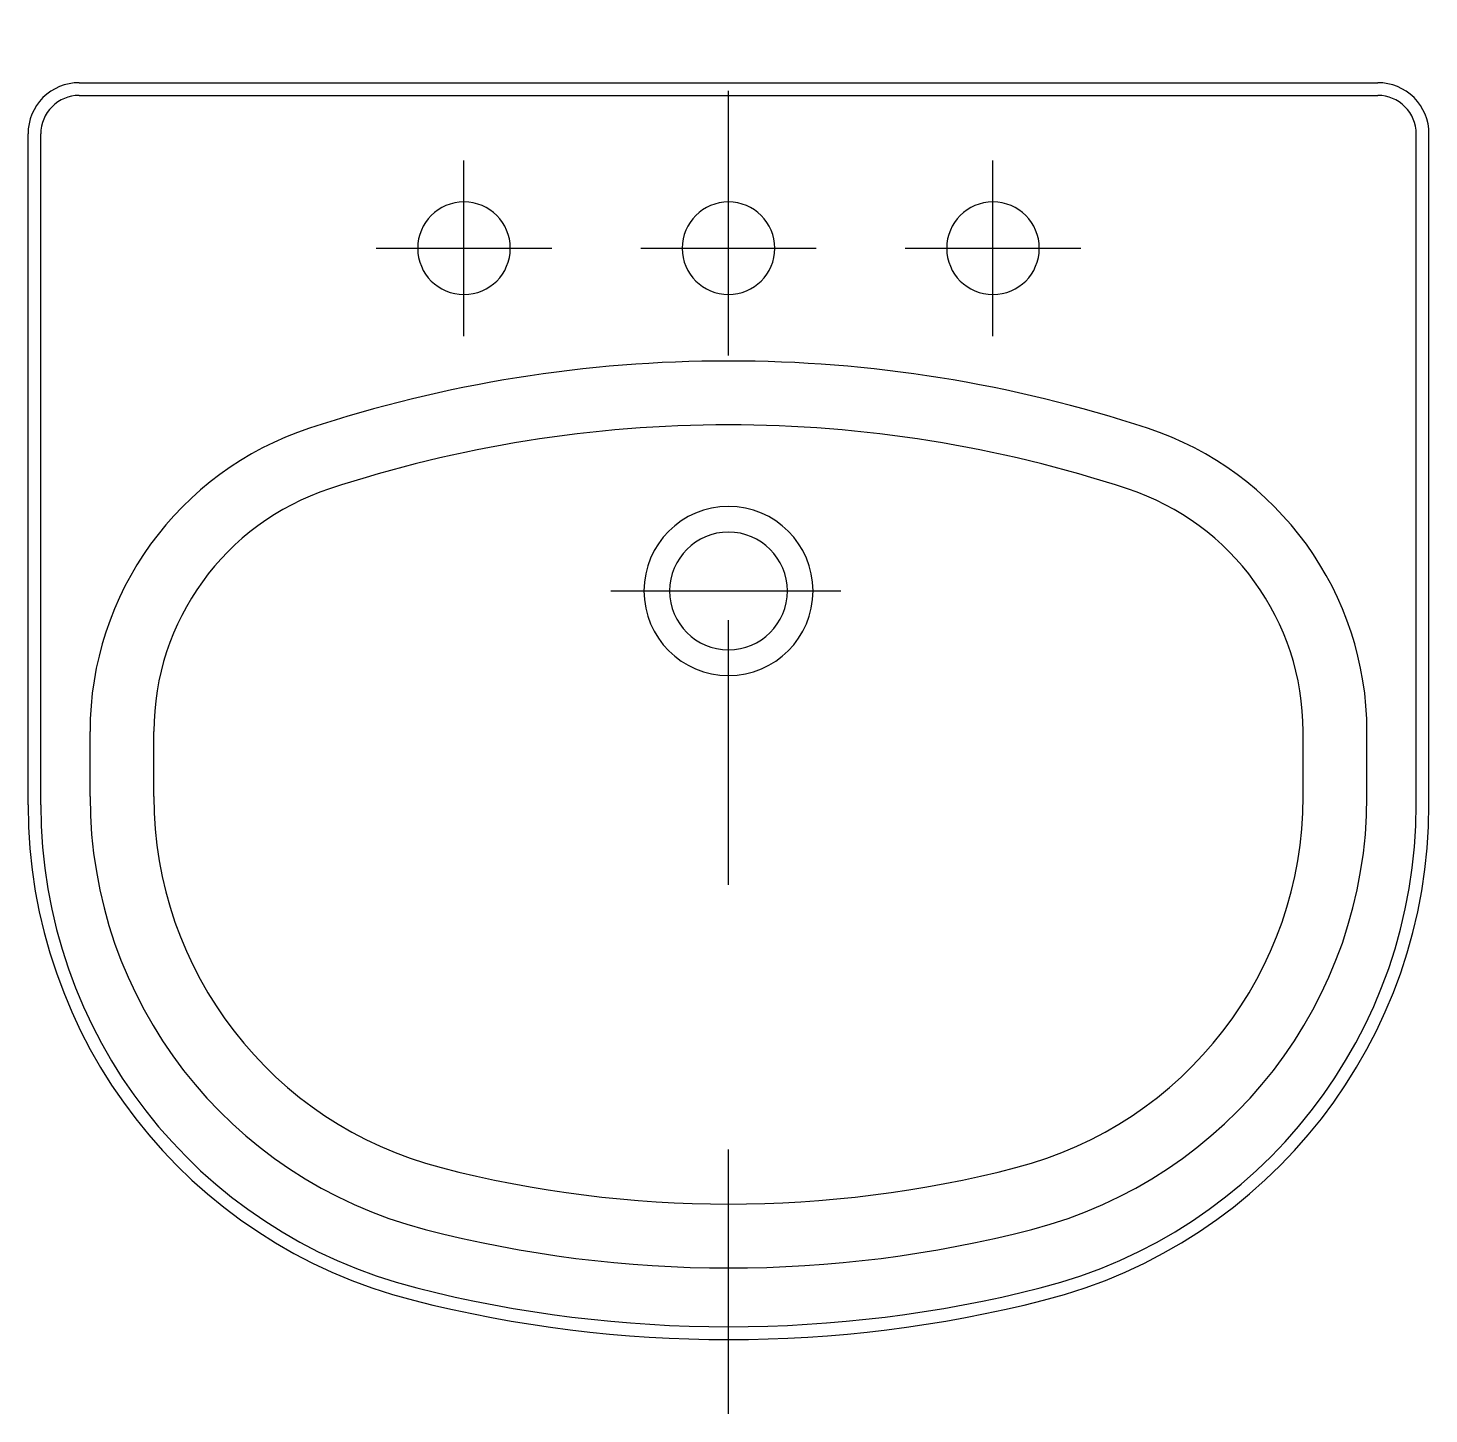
# Model space of a CAD drawing. Extents: x -697.559 to -697.03, y 661.754 to 662.278.
import ezdxf

# ---------------------------------------------------------------- set-up
doc = ezdxf.new("R2010")
doc.units = 0
doc.header["$LTSCALE"] = 0.28
doc.header["$MEASUREMENT"] = 0
doc.linetypes.add('AXES', pattern=[0.54, 0.3, -0.08, 0.08, -0.08])
doc.linetypes.add('CONTINU', pattern=[0])
doc.layers.get('0').update_dxf_attribs({"linetype": 'CONTINUOUS'})
doc.layers.add('DECA_EIXOS', color=5, linetype='AXES')

msp = doc.modelspace()

# ---------------------------------------------------------------- linework, layer by layer
at = {"linetype": 'CONTINU'}
for points in [[(-697.54013, 662.25711, 0.414214), (-697.55944, 662.23779)], [(-697.02977, 662.23779, 0.414216), (-697.04909, 662.25711)], [(-697.54013, 662.25228, 0.414215), (-697.55461, 662.23779)], [(-697.0346, 662.23779, 0.414216), (-697.04909, 662.25228)], [(-697.39461, 662.21203, 1), (-697.39461, 662.17703)], [(-697.39461, 662.17703, 1), (-697.39461, 662.21203)], [(-697.29461, 662.21203, 1), (-697.29461, 662.17703)], [(-697.29461, 662.17703, 1), (-697.29461, 662.21203)], [(-697.19461, 662.21203, 1), (-697.19461, 662.17703)], [(-697.19461, 662.17703, 1), (-697.19461, 662.21203)], [(-697.1362, 662.12653, 0.160263), (-697.45302, 662.12653)], [(-697.14374, 662.1036, 0.160263), (-697.44548, 662.1036)], [(-697.45302, 662.12653, 0.323908), (-697.536, 662.01188)], [(-697.05322, 662.01188, 0.323907), (-697.1362, 662.12653)], [(-697.44548, 662.1036, 0.323908), (-697.51186, 662.01188)], [(-697.07736, 662.01188, 0.323907), (-697.14374, 662.1036)], [(-697.29461, 662.09697, 1), (-697.29461, 662.03306)], [(-697.29461, 662.03306, 1), (-697.29461, 662.09697)], [(-697.29461, 662.08726, 1), (-697.29461, 662.04276)], [(-697.29461, 662.04276, 1), (-697.29461, 662.08726)], [(-697.55944, 661.98415, 0.343396), (-697.41367, 661.79693)], [(-697.55461, 661.98415, 0.343396), (-697.41249, 661.80161)], [(-697.536, 661.98731, 0.341999), (-697.40927, 661.82371)], [(-697.51186, 661.98731, 0.341999), (-697.40323, 661.84708)], [(-697.18598, 661.84708, 0.341998), (-697.07736, 661.98731)], [(-697.17995, 661.82371, 0.341999), (-697.05322, 661.98731)], [(-697.17673, 661.80161, 0.343678), (-697.0346, 661.98433)], [(-697.17554, 661.79693, 0.343572), (-697.02977, 661.98427)], [(-697.40323, 661.84708, 0.127017), (-697.18598, 661.84708)], [(-697.40927, 661.82371, 0.127017), (-697.17995, 661.82371)], [(-697.41249, 661.80161, 0.124476), (-697.17673, 661.80161)], [(-697.41367, 661.79693, 0.124622), (-697.17554, 661.79693)]]:
    msp.add_lwpolyline(points, format="xyb", dxfattribs=at)
for points in [[(-697.54013, 662.25711), (-697.04909, 662.25711)], [(-697.54013, 662.25228), (-697.04909, 662.25228)], [(-697.55944, 661.98415), (-697.55944, 662.23779)], [(-697.55461, 661.98415), (-697.55461, 662.23779)], [(-697.0346, 661.98433), (-697.0346, 662.23779)], [(-697.02977, 661.98427), (-697.02977, 662.23779)], [(-697.536, 661.98731), (-697.536, 662.01188)], [(-697.51186, 661.98731), (-697.51186, 662.01188)], [(-697.07736, 661.98731), (-697.07736, 662.01188)], [(-697.05322, 661.98731), (-697.05322, 662.01188)]]:
    msp.add_lwpolyline(points, dxfattribs=at)
at = {"layer": 'DECA_EIXOS'}
for points in [[(-697.29461, 661.75397), (-697.29461, 662.27776)], [(-697.39461, 662.16137), (-697.39461, 662.22767)], [(-697.19461, 662.16137), (-697.19461, 662.22767)], [(-697.42777, 662.19453), (-697.36146, 662.19453)], [(-697.32777, 662.19453), (-697.26146, 662.19453)], [(-697.22776, 662.19453), (-697.16145, 662.19453)], [(-697.33906, 662.06501), (-697.25216, 662.06501)]]:
    msp.add_lwpolyline(points, dxfattribs=at)

doc.saveas('drawing.dxf')
